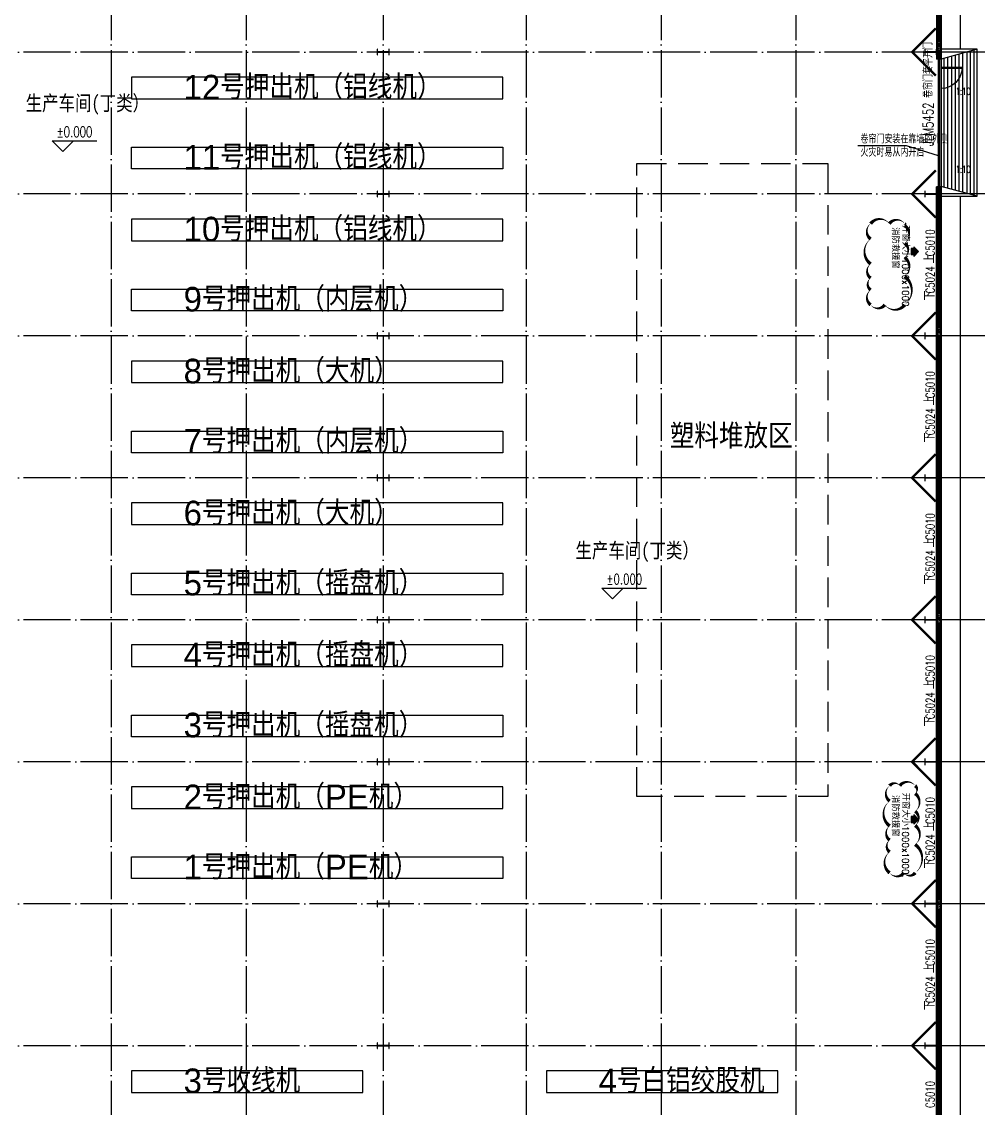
# Model space of a CAD drawing. Extents: x 7651907 to 8255021, y -2490714 to -1144618.
# Drawn here: x 7895682 to 7936135, y -1217913 to -1171988 of the extents above; entities that cross this region are included whole.
import ezdxf

# ---------------------------------------------------------------- set-up
doc = ezdxf.new("R2010")
doc.units = 0
doc.header["$LTSCALE"] = 1000
doc.linetypes.add('DASH', pattern=[0.35, 0.25, -0.1])
doc.linetypes.add('DOTE', pattern=[2.42, 2, -0.2, 0.02, -0.2])
doc.layers.get('0').update_dxf_attribs({"linetype": 'CONTINUOUS'})
for name, color, linetype in [('001-墙体', 30, 'CONTINUOUS'), ('001-文字', 11, 'CONTINUOUS'), ('DIM_ELEV', 3, 'CONTINUOUS'), ('DIM_LEAD', 3, 'CONTINUOUS'), ('DIM_SYMB', 3, 'CONTINUOUS'), ('DOTE', 8, 'DOTE'), ('M_Prof', 2, 'CONTINUOUS'), ('PUB_HATCH', 8, 'CONTINUOUS'), ('PUB_TEXT', 7, 'CONTINUOUS'), ('STAIR', 2, 'CONTINUOUS'), ('WINDOW', 4, 'CONTINUOUS'), ('WINDOW_TEXT', 7, 'CONTINUOUS'), ('墙线', 2, 'CONTINUOUS')]:
    doc.layers.add(name, color=color, linetype=linetype)
doc.layers.add('DIM_MODI', color=6, linetype='CONTINUOUS', plot=False)
doc.styles.add('0总图替换X', font='ZSM.shx', dxfattribs={"bigfont": 'HZTXT.shx'})
doc.styles.add('_TCH_DIM', font='SIMPLEX', dxfattribs={"bigfont": 'GBCBIG'})
doc.styles.add('_TCH_LABEL', font='COMPLEX', dxfattribs={"bigfont": 'GBCBIG'})
doc.styles.add('_TCH_WINDOW', font='SIMPLEX', dxfattribs={"height": 3.5, "bigfont": 'GBCBIG'})
doc.styles.get("Standard").update_dxf_attribs({"font": 'txt.shx', "width": 0.7, "bigfont": 'TSSDCHN.shx'})
doc.styles.add('宋体', font='', dxfattribs={"width": 0.8})
doc.styles.get('宋体').set_extended_font_data('SimSun')
pattern_1 = [(45, (5175.98, -392172.73), (-106.0660596, 106.0660596), []), (45, (5228.14, -392226.58), (-106.0660596, 106.0660596), [59.21055, -33.8346])]

# ---------------------------------------------------------------- blocks, each defined once
blk = doc.blocks.new('sgdgsgsg')
at = {"layer": 'M_Prof'}
for points in [[(8034296, -909026), (8034296, -909276), (8034308, -909276), (8034308, -909154), (8034784, -909154), (8034784, -909276), (8034796, -909276), (8034796, -909026), (8034784, -909026), (8034784, -909148), (8034308, -909148), (8034308, -909026)], [(8057446, -909026), (8057446, -909276), (8057458, -909276), (8057458, -909154), (8057934, -909154), (8057934, -909276), (8057946, -909276), (8057946, -909026), (8057934, -909026), (8057934, -909148), (8057458, -909148), (8057458, -909026)], [(8034296, -915026), (8034296, -915276), (8034308, -915276), (8034308, -915154), (8034784, -915154), (8034784, -915276), (8034796, -915276), (8034796, -915026), (8034784, -915026), (8034784, -915148), (8034308, -915148), (8034308, -915026)], [(8057446, -915026), (8057446, -915276), (8057458, -915276), (8057458, -915154), (8057934, -915154), (8057934, -915276), (8057946, -915276), (8057946, -915026), (8057934, -915026), (8057934, -915148), (8057458, -915148), (8057458, -915026)], [(8034296, -921026), (8034296, -921276), (8034308, -921276), (8034308, -921154), (8034784, -921154), (8034784, -921276), (8034796, -921276), (8034796, -921026), (8034784, -921026), (8034784, -921148), (8034308, -921148), (8034308, -921026)], [(8057446, -921026), (8057446, -921276), (8057458, -921276), (8057458, -921154), (8057934, -921154), (8057934, -921276), (8057946, -921276), (8057946, -921026), (8057934, -921026), (8057934, -921148), (8057458, -921148), (8057458, -921026)], [(8034296, -927026), (8034296, -927276), (8034308, -927276), (8034308, -927154), (8034784, -927154), (8034784, -927276), (8034796, -927276), (8034796, -927026), (8034784, -927026), (8034784, -927148), (8034308, -927148), (8034308, -927026)], [(8057446, -927026), (8057446, -927276), (8057458, -927276), (8057458, -927154), (8057934, -927154), (8057934, -927276), (8057946, -927276), (8057946, -927026), (8057934, -927026), (8057934, -927148), (8057458, -927148), (8057458, -927026)], [(8034296, -933026), (8034296, -933276), (8034308, -933276), (8034308, -933154), (8034784, -933154), (8034784, -933276), (8034796, -933276), (8034796, -933026), (8034784, -933026), (8034784, -933148), (8034308, -933148), (8034308, -933026)], [(8057446, -933026), (8057446, -933276), (8057458, -933276), (8057458, -933154), (8057934, -933154), (8057934, -933276), (8057946, -933276), (8057946, -933026), (8057934, -933026), (8057934, -933148), (8057458, -933148), (8057458, -933026)], [(8034296, -939026), (8034296, -939276), (8034308, -939276), (8034308, -939154), (8034784, -939154), (8034784, -939276), (8034796, -939276), (8034796, -939026), (8034784, -939026), (8034784, -939148), (8034308, -939148), (8034308, -939026)], [(8057446, -939026), (8057446, -939276), (8057458, -939276), (8057458, -939154), (8057934, -939154), (8057934, -939276), (8057946, -939276), (8057946, -939026), (8057934, -939026), (8057934, -939148), (8057458, -939148), (8057458, -939026)], [(8034296, -945026), (8034296, -945276), (8034308, -945276), (8034308, -945154), (8034784, -945154), (8034784, -945276), (8034796, -945276), (8034796, -945026), (8034784, -945026), (8034784, -945148), (8034308, -945148), (8034308, -945026)], [(8057446, -945026), (8057446, -945276), (8057458, -945276), (8057458, -945154), (8057934, -945154), (8057934, -945276), (8057946, -945276), (8057946, -945026), (8057934, -945026), (8057934, -945148), (8057458, -945148), (8057458, -945026)], [(8034296, -951026), (8034296, -951276), (8034308, -951276), (8034308, -951154), (8034784, -951154), (8034784, -951276), (8034796, -951276), (8034796, -951026), (8034784, -951026), (8034784, -951148), (8034308, -951148), (8034308, -951026)], [(8057446, -951026), (8057446, -951276), (8057458, -951276), (8057458, -951154), (8057934, -951154), (8057934, -951276), (8057946, -951276), (8057946, -951026), (8057934, -951026), (8057934, -951148), (8057458, -951148), (8057458, -951026)]]:
    blk.add_lwpolyline(points, close=True, dxfattribs=at)
blk = doc.blocks.new('5181895')
h = blk.add_hatch(color=13)
h.dxf.hatch_style = 1
h.paths.add_polyline_path([(-1101987, -147875), (-1102144, -148033), (-1102087, -148033), (-1102087, -148123), (-1101887, -148123), (-1101887, -148033), (-1101829, -148033)])
at = {"color": 13}
blk.add_lwpolyline([(-1101987, -147875), (-1102144, -148033), (-1102087, -148033), (-1102087, -148123), (-1101887, -148123), (-1101887, -148033), (-1101829, -148033), (-1101987, -147875)], close=True, dxfattribs=at)
blk = doc.blocks.new('$DorLib2D$00000213')
at = {"color": 0, "linetype": 'DASH', "const_width": 0.02}
blk.add_lwpolyline([(0.5, 0), (-0.5, 0)], dxfattribs=at)
blk = doc.blocks.new('$TCHSYS$WIN2D')
for p, q in [((-0.5, 0.5), (0.5, 0.5)), ((-0.5, 0.5), (-0.5, -0.5)), ((0.5, 0.5), (0.5, -0.5)), ((0.5, 0.1667), (-0.5, 0.1667)), ((0.5, -0.1667), (-0.5, -0.1667)), ((-0.5, -0.5), (0.5, -0.5))]:
    blk.add_line(p, q)

msp = doc.modelspace()

# ---------------------------------------------------------------- hatches: boundary and pattern name
at = {"layer": 'PUB_HATCH'}
h = msp.add_hatch(dxfattribs=at)
h.set_pattern_fill('天然石材', color=256, scale=30, style=0)
h.set_pattern_definition(pattern_1)
h.paths.add_polyline_path([(7934420.7, -1172768.2), (7934420.7, -1173568.3), (7934520.7, -1173568.3), (7934520.7, -1172768.2)])
h = msp.add_hatch(dxfattribs=at)
h.set_pattern_fill('天然石材', color=256, scale=30, style=0)
h.set_pattern_definition(pattern_1)
h.paths.add_polyline_path([(7934420.7, -1178968.2), (7934420.7, -1179768.2), (7934520.7, -1179768.2), (7934520.7, -1178968.2)])
h = msp.add_hatch(dxfattribs=at)
h.set_pattern_fill('天然石材', color=256, scale=30, style=0)
h.set_pattern_definition(pattern_1)
h.paths.add_polyline_path([(7934420.7, -1184768.2), (7934420.7, -1185768.2), (7934520.7, -1185768.2), (7934520.7, -1184768.2)])
h = msp.add_hatch(dxfattribs=at)
h.set_pattern_fill('天然石材', color=256, scale=30, style=0)
h.set_pattern_definition(pattern_1)
h.paths.add_polyline_path([(7934420.7, -1190768.2), (7934420.7, -1191768.2), (7934520.7, -1191768.2), (7934520.7, -1190768.2)])
h = msp.add_hatch(dxfattribs=at)
h.set_pattern_fill('天然石材', color=256, scale=30, style=0)
h.set_pattern_definition(pattern_1)
h.paths.add_polyline_path([(7934420.7, -1196768.2), (7934420.7, -1197768.2), (7934520.7, -1197768.2), (7934520.7, -1196768.2)])
h = msp.add_hatch(dxfattribs=at)
h.set_pattern_fill('天然石材', color=256, scale=30, style=0)
h.set_pattern_definition(pattern_1)
h.paths.add_polyline_path([(7934420.7, -1202768.2), (7934420.7, -1203768.2), (7934520.7, -1203768.2), (7934520.7, -1202768.2)])
h = msp.add_hatch(dxfattribs=at)
h.set_pattern_fill('天然石材', color=256, scale=30, style=0)
h.set_pattern_definition(pattern_1)
h.paths.add_polyline_path([(7934420.7, -1208768.2), (7934420.7, -1209768.2), (7934520.7, -1209768.2), (7934520.7, -1208768.2)])
h = msp.add_hatch(dxfattribs=at)
h.set_pattern_fill('天然石材', color=256, scale=30, style=0)
h.set_pattern_definition(pattern_1)
h.paths.add_polyline_path([(7934420.7, -1214768.2), (7934420.7, -1215768.2), (7934520.7, -1215768.2), (7934520.7, -1214768.2)])

# ---------------------------------------------------------------- linework, layer by layer
at = {"color": 5, "const_width": 100}
for points in [[(7934336.4, -1172268.2), (7934336.4, -1172268.2), (7933336.4, -1173268.2), (7934336.4, -1174268.2)], [(7934336.4, -1178268.2), (7934336.4, -1178268.2), (7933336.4, -1179268.2), (7934336.4, -1180268.2)], [(7934336.4, -1184268.2), (7934336.4, -1184268.2), (7933336.4, -1185268.2), (7934336.4, -1186268.2)], [(7934336.4, -1190268.2), (7934336.4, -1190268.2), (7933336.4, -1191268.2), (7934336.4, -1192268.2)], [(7934336.4, -1196268.2), (7934336.4, -1196268.2), (7933336.4, -1197268.2), (7934336.4, -1198268.2)], [(7934336.4, -1202268.2), (7934336.4, -1202268.2), (7933336.4, -1203268.2), (7934336.4, -1204268.2)], [(7934336.4, -1208268.2), (7934336.4, -1208268.2), (7933336.4, -1209268.2), (7934336.4, -1210268.2)], [(7934336.4, -1214268.2), (7934336.4, -1214268.2), (7933336.4, -1215268.2), (7934336.4, -1216268.2)]]:
    msp.add_lwpolyline(points, dxfattribs=at)
at = {"ltscale": 100}
for points in [[(7900321.7, -1175243.8), (7916026.8, -1175243.8), (7916026.8, -1174329.3), (7900321.7, -1174329.3)], [(7900321.7, -1177292.7), (7916026.8, -1177292.7), (7916026.8, -1178207.2), (7900321.7, -1178207.2)], [(7900321.7, -1181243.8), (7916026.8, -1181243.8), (7916026.8, -1180329.3), (7900321.7, -1180329.3)], [(7900321.7, -1183292.7), (7916026.8, -1183292.7), (7916026.8, -1184207.2), (7900321.7, -1184207.2)], [(7900321.7, -1187243.8), (7916026.8, -1187243.8), (7916026.8, -1186329.3), (7900321.7, -1186329.3)], [(7900321.7, -1189292.7), (7916026.8, -1189292.7), (7916026.8, -1190207.2), (7900321.7, -1190207.2)], [(7900321.7, -1193243.8), (7916026.8, -1193243.8), (7916026.8, -1192329.3), (7900321.7, -1192329.3)], [(7900321.7, -1195292.7), (7916026.8, -1195292.7), (7916026.8, -1196207.2), (7900321.7, -1196207.2)], [(7900321.7, -1199243.8), (7916026.8, -1199243.8), (7916026.8, -1198329.3), (7900321.7, -1198329.3)], [(7900321.7, -1201292.7), (7916026.8, -1201292.7), (7916026.8, -1202207.2), (7900321.7, -1202207.2)], [(7900321.7, -1205243.8), (7916026.8, -1205243.8), (7916026.8, -1204329.3), (7900321.7, -1204329.3)], [(7900321.7, -1207292.7), (7916026.8, -1207292.7), (7916026.8, -1208207.2), (7900321.7, -1208207.2)], [(7900321.7, -1217243.8), (7910109.5, -1217243.8), (7910109.5, -1216329.3), (7900321.7, -1216329.3)], [(7917871.7, -1217243.8), (7927659.5, -1217243.8), (7927659.5, -1216329.3), (7917871.7, -1216329.3)]]:
    msp.add_lwpolyline(points, close=True, dxfattribs=at)
at = {"linetype": 'DASH', "ltscale": 5}
msp.add_lwpolyline([(7921699.1, -1177984.8), (7929774.4, -1177984.8), (7929774.4, -1204742.6), (7921699.1, -1204742.6)], close=True, dxfattribs=at)
at = {"layer": '001-墙体', "color": 54}
for p, q in [((7934420.7, -1172768.2), (7934420.7, -1173568.3)), ((7934520.7, -1172768.2), (7934420.7, -1172768.2)), ((7934520.7, -1173568.3), (7934520.7, -1172768.2)), ((7934420.7, -1173568.3), (7934520.7, -1173568.3)), ((7934420.7, -1178968.2), (7934420.7, -1179768.2)), ((7934520.7, -1178968.2), (7934420.7, -1178968.2)), ((7934520.7, -1179768.2), (7934520.7, -1178968.2)), ((7934420.7, -1179768.2), (7934520.7, -1179768.2)), ((7934420.7, -1184768.2), (7934420.7, -1185768.2)), ((7934520.7, -1184768.2), (7934420.7, -1184768.2)), ((7934520.7, -1185768.2), (7934520.7, -1184768.2)), ((7934420.7, -1185768.2), (7934520.7, -1185768.2)), ((7934420.7, -1190768.2), (7934420.7, -1191768.2)), ((7934520.7, -1190768.2), (7934420.7, -1190768.2)), ((7934520.7, -1191768.2), (7934520.7, -1190768.2)), ((7934420.7, -1191768.2), (7934520.7, -1191768.2)), ((7934420.7, -1196768.2), (7934420.7, -1197768.2)), ((7934520.7, -1196768.2), (7934420.7, -1196768.2)), ((7934520.7, -1197768.2), (7934520.7, -1196768.2)), ((7934420.7, -1197768.2), (7934520.7, -1197768.2)), ((7934420.7, -1202768.2), (7934420.7, -1203768.2)), ((7934520.7, -1202768.2), (7934420.7, -1202768.2)), ((7934520.7, -1203768.2), (7934520.7, -1202768.2)), ((7934420.7, -1203768.2), (7934520.7, -1203768.2)), ((7934420.7, -1208768.2), (7934420.7, -1209768.2)), ((7934520.7, -1208768.2), (7934420.7, -1208768.2)), ((7934520.7, -1209768.2), (7934520.7, -1208768.2)), ((7934420.7, -1209768.2), (7934520.7, -1209768.2)), ((7934420.7, -1214768.2), (7934420.7, -1215768.2)), ((7934520.7, -1214768.2), (7934420.7, -1214768.2)), ((7934520.7, -1215768.2), (7934520.7, -1214768.2)), ((7934420.7, -1215768.2), (7934520.7, -1215768.2))]:
    msp.add_line(p, q, dxfattribs=at)
at = {"layer": '001-墙体'}
msp.add_line((7934570.7, -1173568.3), (7934370.7, -1173568.3), dxfattribs=at)
at = {"layer": '001-墙体', "color": 251}
for points in [[(7922820.7, -1159768.2), (7935370.7, -1159768.2), (7935370.7, -1173148.6)], [(7935370.7, -1179368.2), (7935370.7, -1227148.6)]]:
    msp.add_lwpolyline(points, dxfattribs=at)
at = {"layer": '001-墙体'}
msp.add_lwpolyline([(7864370.7, -1160568.2), (7934570.7, -1160568.2), (7934570.7, -1245968.2), (7864370.7, -1245968.2)], close=True, dxfattribs=at)
for points in [[(7864570.7, -1173568.3), (7864570.7, -1160768.2), (7934370.7, -1160768.2), (7934370.7, -1173568.3)], [(7934570.7, -1173568.3), (7934370.7, -1173568.3)], [(7934370.7, -1178968.2), (7934370.7, -1227568.3)], [(7934370.7, -1227568.3), (7934370.7, -1178968.2)], [(7934370.7, -1227568.3), (7934370.7, -1178968.2)], [(7934570.7, -1178968.2), (7934370.7, -1178968.2)]]:
    msp.add_lwpolyline(points, dxfattribs=at)
at = {"layer": 'DIM_ELEV'}
for p, q in [((7897420.3, -1177471.9), (7896970.3, -1177021.9)), ((7896970.3, -1177021.9), (7898855.5, -1177021.9)), ((7897420.3, -1177471.9), (7897870.3, -1177021.9)), ((7920670.3, -1196380), (7920220.3, -1195930)), ((7920220.3, -1195930), (7922105.5, -1195930)), ((7920670.3, -1196380), (7921120.3, -1195930))]:
    msp.add_line(p, q, dxfattribs=at)
at = {"layer": 'DIM_LEAD'}
for p, q in [((7933105.1, -1177231), (7931047.8, -1177231)), ((7934454.7, -1177650.7), (7933105.1, -1177231))]:
    msp.add_line(p, q, dxfattribs=at)
at = {"layer": 'DIM_LEAD', "const_width": 40}
msp.add_lwpolyline([(7934473.8, -1177656.6, 1), (7934435.6, -1177644.8, 1)], format="xyb", close=True, dxfattribs=at)
at = {"layer": 'DIM_MODI'}
for points in [[(7931582.1, -1180524.4, 0, 150, 0.5), (7931582.1, -1181174.4, 0, 150, 0.5), (7931582.1, -1182224.4, 0, 150, 0.5), (7931582.1, -1182824.4, 0, 150, 0.5), (7931582.1, -1183324.4, 0, 150, 0.5), (7931582.1, -1183953.2, 0, 150, 0.5), (7932182.1, -1183953.2, 0, 150, 0.5), (7933023.5, -1183953.2, 0, 150, 0.5), (7933023.5, -1182753.2, 0, 150, 0.5), (7933023.5, -1181953.2, 0, 150, 0.5), (7933023.5, -1181353.2, 0, 150, 0.5), (7933023.5, -1180603.2, 0, 150, 0.5), (7933023.5, -1180524.4, 0, 150, 0.5), (7932373.5, -1180524.4, 0, 150, 0.5)], [(7932387.2, -1204281.3, 0, 150, 0.5), (7932387.2, -1204931.3, 0, 150, 0.5), (7932387.2, -1205981.3, 0, 150, 0.5), (7932387.2, -1206581.3, 0, 150, 0.5), (7932387.2, -1207081.3, 0, 150, 0.5), (7932387.2, -1207962.1, 0, 150, 0.5), (7932987.2, -1207962.1, 0, 150, 0.5), (7933464.4, -1207962.1, 0, 150, 0.5), (7933464.4, -1206762.1, 0, 150, 0.5), (7933464.4, -1205962.1, 0, 150, 0.5), (7933464.4, -1205362.1, 0, 150, 0.5), (7933464.4, -1204612.1, 0, 150, 0.5), (7933464.4, -1204281.3, 0, 150, 0.5), (7932814.4, -1204281.3, 0, 150, 0.5)]]:
    msp.add_lwpolyline(points, format="xyseb", close=True, dxfattribs=at)
at = {"layer": 'DIM_SYMB'}
for points in [[(7934872.4, -1175181.3, 0, 0, 0), (7935784.7, -1175181.3, 80, 0, 0), (7936084.7, -1175181.3, 0, 0, 0)], [(7934872.4, -1178485.1, 0, 0, 0), (7935784.7, -1178485.1, 80, 0, 0), (7936084.7, -1178485.1, 0, 0, 0)]]:
    msp.add_lwpolyline(points, format="xyseb", dxfattribs=at)
at = {"layer": 'DOTE'}
for p, q in [((7899470.7, -1158668.2), (7899470.7, -1247868.2)), ((7905170.7, -1158668.2), (7905170.7, -1247868.2)), ((7910970.7, -1158668.2), (7910970.7, -1247868.2)), ((7917020.7, -1158668.2), (7917020.7, -1247868.2)), ((7922720.7, -1158668.2), (7922720.7, -1247868.2)), ((7928420.7, -1158668.2), (7928420.7, -1247868.2)), ((7934470.7, -1158668.2), (7934470.7, -1247868.2)), ((7936470.7, -1173268.2), (7862470.7, -1173268.2)), ((7936470.7, -1179268.2), (7862470.7, -1179268.2)), ((7936470.7, -1185268.2), (7862470.7, -1185268.2)), ((7936470.7, -1191268.2), (7862470.7, -1191268.2)), ((7936470.7, -1197268.2), (7862470.7, -1197268.2)), ((7936470.7, -1203268.2), (7862470.7, -1203268.2)), ((7936470.7, -1209268.2), (7862470.7, -1209268.2)), ((7936470.7, -1215268.2), (7862470.7, -1215268.2))]:
    msp.add_line(p, q, dxfattribs=at)
at = {"layer": 'STAIR', "color": 252}
for p, q in [((7935329.5, -1179158.7), (7935329.5, -1173349)), ((7935488.2, -1179202.7), (7935488.2, -1173306.1)), ((7935661, -1179250.7), (7935661, -1173263.1)), ((7935805.4, -1179290.7), (7935805.4, -1173224.1)), ((7935964.1, -1179334.8), (7935964.1, -1173181.2)), ((7934694.5, -1178982.5), (7934694.5, -1173520.7)), ((7934853.2, -1179026.6), (7934853.2, -1173477.8)), ((7935012, -1179070.6), (7935012, -1173434.9)), ((7935170.7, -1179114.7), (7935170.7, -1173391.9))]:
    msp.add_line(p, q, dxfattribs=at)
at = {"layer": 'WINDOW', "extrusion": (0, 0, -1)}
for p, q in [((7934570.7, -1173907), (7935448.2, -1173907)), ((7934570.7, -1173952), (7935448.2, -1173952))]:
    msp.add_line(p, q, dxfattribs=at)
msp.add_arc((-7934570.7, -1173929.5), 877.5, 181.46928, 270, dxfattribs=at)
at = {"layer": '墙线', "ltscale": 100}
for p, q in [((7934570.7, -1173148.6), (7934570.7, -1179568.2)), ((7936084.7, -1173148.6), (7934570.7, -1173568.6)), ((7936084.7, -1179368.2), (7934570.7, -1178948.2))]:
    msp.add_line(p, q, dxfattribs=at)
msp.add_lwpolyline([(7934570.7, -1179368.2), (7936084.7, -1179368.2), (7936084.7, -1173148.6), (7934570.7, -1173148.6)], dxfattribs=at)

# ---------------------------------------------------------------- block references
msp.add_blockref('sgdgsgsg', (-123575.1, -264117.2))
at = {"xscale": 1.279999999998836, "yscale": 1.279999999998836, "zscale": 1.279999999998836, "rotation": 270}
for p in [(8122889.5, -2592246.4), (8122889.5, -2616246.8)]:
    msp.add_blockref('5181895', p, dxfattribs=at)
at = {"layer": 'WINDOW', "xscale": 5000, "yscale": 100, "zscale": 5000, "rotation": 270}
for p in [(7934470.7, -1170268.2), (7934470.7, -1182268.2), (7934470.7, -1188268.2), (7934470.7, -1194268.2), (7934470.7, -1200268.2), (7934470.7, -1206268.2), (7934470.7, -1212268.2), (7934470.7, -1218268.2)]:
    msp.add_blockref('$TCHSYS$WIN2D', p, dxfattribs=at)
at = {"layer": 'WINDOW'}
ref = msp.add_blockref('$DorLib2D$00000213', (7934470.7, -1176268.3), dxfattribs=dict(at, xscale=-5399.915099699516, yscale=5399.915099699516, zscale=-5399.915099699516, rotation=270))
ref.add_attrib('A', 'JLM5452', (7934237.7, -1177250.8), dxfattribs={"layer": 'WINDOW_TEXT', "ltscale": 100, "height": 446.25, "rotation": 90, "style": '_TCH_WINDOW', "width": 0.705882})

# ---------------------------------------------------------------- texts
at = {"color": 7, "style": '0总图替换X'}
for s, height, p in [('12号押出机（铝线机）', 1040.174, (7902529.5, -1175273.2)), ('11号押出机（铝线机）', 1040.174, (7902529.5, -1178236.6)), ('10号押出机（铝线机）', 1040.174, (7902529.5, -1181273.2)), ('9号押出机（内层机）', 1040.17, (7902529.5, -1184236.6)), ('8号押出机（大机）', 1040.17, (7902529.5, -1187273.2)), ('塑料堆放区', 1040.17, (7923085.6, -1190025.9)), ('7号押出机（内层机）', 1040.17, (7902529.5, -1190236.6)), ('6号押出机（大机）', 1040.17, (7902529.5, -1193273.2)), ('5号押出机（摇盘机）', 1040.17, (7902529.5, -1196236.6)), ('4号押出机（摇盘机）', 1040.17, (7902529.5, -1199273.2)), ('3号押出机（摇盘机）', 1040.17, (7902529.5, -1202236.6)), ('2号押出机（PE机）', 1040.17, (7902529.5, -1205273.2)), ('1号押出机（PE机）', 1040.17, (7902529.5, -1208236.6)), ('3号收线机', 1040.17, (7902529.5, -1217273.2)), ('4号白铝绞股机', 1040.17, (7920079.5, -1217273.2))]:
    msp.add_text(s, height=height, dxfattribs=at).set_placement(p)
at = {"layer": '001-文字', "style": '宋体', "width": 0.8}
for p in [(7895847.4, -1175746.4), (7919097.4, -1194654.5)]:
    msp.add_text('生产车间(丁类）', height=637.97, dxfattribs=at).set_placement(p)
at = {"layer": 'PUB_TEXT', "width": 0.705882}
for s, height, style, p in [('1:10', 297.5, '_TCH_LABEL', (7935183.6, -1175076.3)), ('%%P0.000', 446.25, '_TCH_DIM', (7897160.5, -1176864.4)), ('1:10', 297.5, '_TCH_LABEL', (7935183.6, -1178380.1)), ('%%P0.000', 446.25, '_TCH_DIM', (7920410.5, -1195772.5))]:
    msp.add_text(s, height=height, dxfattribs=dict(at, style=style)).set_placement(p)
at = {"layer": 'PUB_TEXT', "style": '_TCH_DIM'}
for s, height, p in [('卷帘门安装在靠墙的外侧', 337.589, (7931152.8, -1177126)), ('火灾时易从内开启', 337.59, (7931152.8, -1177686))]:
    msp.add_text(s, height=height, dxfattribs=at).set_placement(p)
at = {"layer": 'PUB_TEXT', "color": 1}
for s, height, p in [('消防救援窗', 270.07, (7932482.8, -1180672)), ('开窗大小1000x1000,', 270.071, (7932922.9, -1180576.6)), ('开窗大小1000x1000,', 270.071, (7932922.9, -1204577)), ('消防救援窗', 270.07, (7932482.8, -1204672.4))]:
    msp.add_text(s, height=height, rotation=270, dxfattribs=at).set_placement(p)
at = {"layer": 'WINDOW_TEXT', "style": '_TCH_WINDOW'}
for s, height, p in [('卷帘门套平开门', 337.59, (7934194.7, -1175210.7)), ('上', 422, (7934289.6, -1182205.7)), ('下', 422, (7934289.6, -1183775.4)), ('上', 422, (7934289.6, -1188205.7)), ('下', 422, (7934289.6, -1189775.4)), ('上', 422, (7934289.6, -1194205.7)), ('下', 422, (7934289.6, -1195775.4)), ('上', 422, (7934289.6, -1200205.7)), ('下', 422, (7934289.6, -1201775.4)), ('上', 422, (7934289.6, -1206205.7)), ('下', 422, (7934289.6, -1207775.4)), ('上', 422, (7934289.6, -1212205.7)), ('下', 422, (7934289.6, -1213775.4))]:
    msp.add_text(s, height=height, rotation=90, dxfattribs=at).set_placement(p)
at = {"layer": 'WINDOW_TEXT', "style": '_TCH_WINDOW', "width": 0.705882}
for s, p in [('C5010', (7934289.6, -1181898.5)), ('C5024', (7934289.6, -1183468.2)), ('C5010', (7934289.6, -1187898.5)), ('C5024', (7934289.6, -1189468.2)), ('C5010', (7934289.6, -1193898.5)), ('C5024', (7934289.6, -1195468.2)), ('C5010', (7934289.6, -1199898.5)), ('C5024', (7934289.6, -1201468.2)), ('C5010', (7934289.6, -1205898.5)), ('C5024', (7934289.6, -1207468.2)), ('C5010', (7934289.6, -1211898.5)), ('C5024', (7934289.6, -1213468.2)), ('C5010', (7934289.6, -1217898.5))]:
    msp.add_text(s, height=371.88, rotation=90, dxfattribs=at).set_placement(p)

doc.saveas('drawing.dxf')
